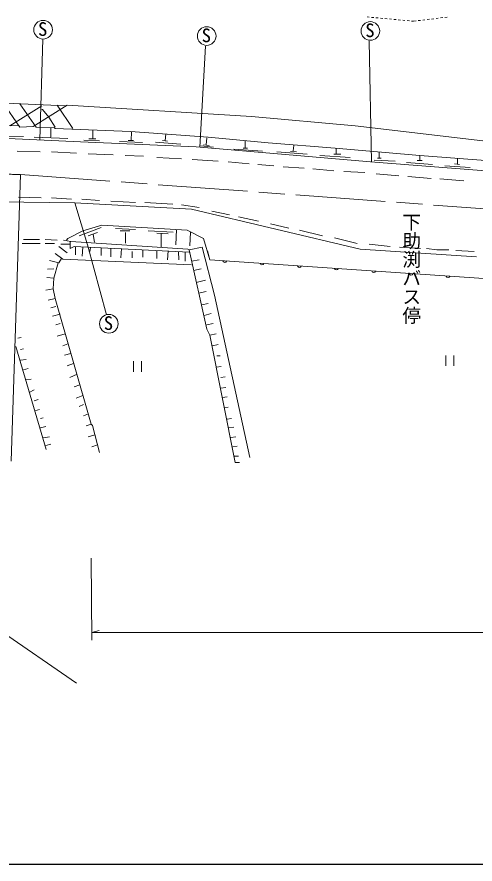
# Model space of a CAD drawing. Units: millimetres, scale not verified. Extents: x 40000 to 680000, y 20000 to 380000.
# Drawn here: x 384794 to 446188, y 205000 to 318527 of the extents above; entities that cross this region are included whole.
import ezdxf
from ezdxf.enums import TextEntityAlignment as Align

# ---------------------------------------------------------------- set-up
doc = ezdxf.new("R2010")
doc.units = ezdxf.units.MM
doc.header["$LTSCALE"] = 1000
doc.linetypes.add('CHAIN', pattern=[18.5, 12, -1.5, 3.5, -1.5])
for name, color, linetype, lineweight in [('M-BGD', 7, 'Continuous', 13), ('M-BMK', 2, 'CHAIN', 13), ('M-STR-HTXT', 7, 'Continuous', 13), ('M-TTL-BAND', 7, 'Continuous', 25)]:
    doc.layers.add(name, color=color, linetype=linetype, lineweight=lineweight)
doc.styles.add('@ＭＳ ゴシック', font='')
doc.styles.add('ＭＳ ゴシック', font='')
doc.styles.get('@ＭＳ ゴシック').set_extended_font_data('@MS Gothic')
doc.styles.get('ＭＳ ゴシック').set_extended_font_data('MS Gothic')

msp = doc.modelspace()

# ---------------------------------------------------------------- linework, layer by layer
at = {"layer": 'M-BGD'}
for p, q in [((431717, 318527), (432016, 318500)), ((432314, 318473), (432613, 318445)), ((432912, 318418), (433211, 318391)), ((433509, 318363), (433808, 318336)), ((434107, 318308), (434406, 318281)), ((434704, 318254), (435003, 318226)), ((435302, 318199), (435601, 318172)), ((435899, 318144), (436198, 318117)), ((436497, 318090), (436796, 318062)), ((437094, 318035), (437393, 318008)), ((437692, 317980), (437946, 317957)), ((437946, 317957), (438283, 317998)), ((438581, 318034), (438879, 318070)), ((439177, 318106), (439475, 318142)), ((439773, 318178), (440070, 318214)), ((440368, 318250), (440666, 318286)), ((440964, 318322), (441262, 318358)), ((441560, 318394), (441857, 318430)), ((442155, 318466), (442453, 318502)), ((388280, 315564), (387861, 302045)), ((410067, 314593), (409307, 301087)), ((431996, 315271), (432328, 299087)), ((375269, 307312), (391356, 306635)), ((382889, 307058), (385175, 303756)), ((388138, 306635), (383820, 303925)), ((385175, 306889), (387376, 303756)), ((386953, 303841), (391525, 306719)), ((390170, 306719), (392287, 303587)), ((391525, 306719), (416248, 305195)), ((388223, 306127), (388138, 306127)), ((389070, 305111), (388223, 306127)), ((389916, 303756), (389070, 305111)), ((416248, 305195), (430133, 303925)), ((373745, 304179), (385006, 303925)), ((385175, 303756), (386953, 303841)), ((387376, 303756), (389832, 303671)), ((389324, 303671), (389324, 302401)), ((389832, 303671), (389916, 303587)), ((389916, 303587), (399992, 303163)), ((394953, 302275), (394964, 303289)), ((399992, 303163), (410406, 302401)), ((430133, 303925), (459936, 300454)), ((380688, 302571), (385683, 302486)), ((383566, 302232), (393303, 301809)), ((387122, 302401), (391610, 302232)), ((393768, 302015), (395843, 301945)), ((394444, 302192), (395385, 302182)), ((400403, 301970), (399717, 301990)), ((400161, 303079), (400108, 302031)), ((404733, 302825), (404648, 301978)), ((410236, 302317), (410152, 301385)), ((410406, 302401), (418449, 301639)), ((393303, 301809), (408797, 301131)), ((398533, 301823), (401608, 301717)), ((403378, 301724), (406765, 301470)), ((404310, 301978), (404987, 301893)), ((408797, 301131), (432165, 299099)), ((409455, 301244), (411140, 301082)), ((409813, 301385), (410575, 301301)), ((415112, 300930), (415705, 300930)), ((415401, 301893), (415401, 301047)), ((418449, 301639), (427424, 300962)), ((421883, 301296), (421821, 300574)), ((427424, 300962), (438769, 299946)), ((427593, 300877), (427593, 300115)), ((384836, 300539), (387884, 300454)), ((389408, 300454), (392795, 300285)), ((394319, 300200), (397706, 300031)), ((399314, 299946), (401770, 299861)), ((417687, 300539), (413877, 300793)), ((419634, 300454), (423698, 300115)), ((422242, 300451), (421459, 300494)), ((425392, 299946), (429456, 299692)), ((427254, 300115), (428186, 300115)), ((433350, 300454), (433350, 299607)), ((438769, 299946), (460020, 298337)), ((438769, 299946), (438769, 299269)), ((403548, 299692), (406850, 299523)), ((408289, 299438), (411760, 299184)), ((413115, 299099), (415909, 298845)), ((417094, 298761), (419211, 298591)), ((432165, 299099), (453840, 297406)), ((432673, 299353), (435467, 299184)), ((433096, 299607), (433604, 299607)), ((436991, 299015), (440462, 298761)), ((438430, 299269), (439108, 299269)), ((442156, 298591), (445542, 298337)), ((443426, 298845), (444103, 298761)), ((443849, 299607), (443849, 298845)), ((420481, 298422), (423275, 298253)), ((424460, 298168), (427254, 297914)), ((428609, 297829), (431403, 297660)), ((432927, 297491), (435975, 297237)), ((385278, 297406), (384014, 258974)), ((437160, 297152), (440293, 296898)), ((441478, 296813), (444696, 296559)), ((385006, 294358), (388054, 294273)), ((389408, 294273), (392118, 294104)), ((393472, 294104), (395843, 293935)), ((392541, 293596), (366464, 293935)), ((392541, 293596), (394234, 288008)), ((408173, 292747), (392541, 293596)), ((397367, 293850), (400669, 293681)), ((401939, 293681), (405664, 293427)), ((406850, 293342), (409224, 292991)), ((430810, 287415), (408173, 292747)), ((410914, 292495), (413284, 291987)), ((396182, 290633), (393642, 289871)), ((407612, 289955), (396182, 290633)), ((414470, 291733), (417179, 291141)), ((418788, 290802), (421243, 290209)), ((393642, 289871), (391610, 288855)), ((393134, 289193), (396097, 290294)), ((395589, 289617), (394319, 289193)), ((400669, 290040), (398007, 290157)), ((398637, 289871), (399907, 289871)), ((399357, 289644), (399357, 288204)), ((402362, 289871), (405749, 289701)), ((403548, 289532), (405072, 289447)), ((406172, 290040), (406088, 288008)), ((409813, 288855), (407612, 289955)), ((408035, 289701), (407950, 287839)), ((422682, 289955), (425730, 289193)), ((385683, 288685), (387800, 288685)), ((388562, 288685), (390170, 288601)), ((392033, 288431), (391017, 288601)), ((391610, 288855), (391440, 288601)), ((391948, 288431), (391948, 287500)), ((392033, 288431), (407696, 287415)), ((394996, 289363), (395184, 288324)), ((404140, 289447), (404140, 287669)), ((427339, 288939), (430387, 288177)), ((385514, 288177), (387884, 288177)), ((388562, 288177), (389832, 288177)), ((390424, 287754), (391525, 286907)), ((390678, 288093), (391948, 288093)), ((391948, 287500), (392456, 287754)), ((392456, 287754), (407866, 286992)), ((392626, 287669), (392626, 286653)), ((393642, 287669), (393557, 286484)), ((394234, 288008), (396774, 278610)), ((394658, 287585), (394573, 287077)), ((396097, 287585), (396097, 286569)), ((397367, 287500), (397367, 286399)), ((398806, 287500), (398722, 286230)), ((401685, 287331), (401685, 286315)), ((403548, 287246), (403548, 286145)), ((407696, 287415), (407866, 287331)), ((407866, 287331), (409621, 287682)), ((407866, 287331), (410236, 276663)), ((409621, 287682), (411252, 281235)), ((446389, 286399), (430810, 287415)), ((431996, 288093), (434790, 287754)), ((436060, 287669), (438854, 287500)), ((439700, 287500), (441055, 287331)), ((441055, 287331), (442664, 287331)), ((443595, 287246), (446050, 287077)), ((389916, 286823), (390932, 286061)), ((390763, 286145), (390424, 285553)), ((400246, 287077), (400246, 286230)), ((405072, 287161), (404987, 285976)), ((406426, 287077), (406511, 285976)), ((407358, 286992), (407358, 285807)), ((410660, 285976), (410321, 287161)), ((390424, 285553), (389154, 285891)), ((389747, 283521), (390340, 285553)), ((390932, 286061), (408204, 285299)), ((409220, 285976), (408204, 285807)), ((389747, 284791), (388900, 284706)), ((409474, 284791), (408458, 284537)), ((388816, 283605), (389747, 283521)), ((389662, 282081), (389747, 283521)), ((410067, 283267), (408797, 282928)), ((389662, 282081), (388646, 281912)), ((389916, 280811), (389662, 282081)), ((410152, 281743), (409136, 281489)), ((389916, 280811), (388985, 280557)), ((394742, 263963), (389916, 280811)), ((411252, 281235), (415994, 259475)), ((390001, 279711), (389324, 279541)), ((410406, 280134), (409559, 279965)), ((390594, 278695), (389578, 278441)), ((410829, 278779), (409898, 278525)), ((390594, 277425), (390001, 277255)), ((411083, 277425), (410236, 277255)), ((391271, 276070), (390170, 275731)), ((410236, 276663), (410660, 275901)), ((411506, 276070), (410660, 275901)), ((410660, 275901), (414046, 258798)), ((385344, 275562), (384921, 275477)), ((384667, 274377), (388731, 260576)), ((385683, 274038), (385260, 273953)), ((391610, 274715), (390932, 274461)), ((411760, 274631), (410998, 274461)), ((386022, 272599), (385260, 272514)), ((392033, 273445), (391186, 273191)), ((411591, 273107), (412014, 273107)), ((442292, 273150), (442292, 271750)), ((443342, 271750), (443342, 273150)), ((386276, 271413), (385683, 271244)), ((392372, 272091), (391525, 271752)), ((400433, 272375), (400433, 270975)), ((401483, 270975), (401483, 272375)), ((412184, 271667), (411506, 271583)), ((392880, 270651), (391864, 270228)), ((412692, 270313), (412099, 270228)), ((386699, 269974), (386022, 269889)), ((393218, 269212), (392456, 268958)), ((387122, 268535), (386445, 268196)), ((412776, 268873), (412099, 268789)), ((387630, 267265), (387122, 267095)), ((393642, 267773), (392710, 267434)), ((412946, 267603), (412353, 267519)), ((387800, 265910), (387207, 265741)), ((393726, 266587), (393134, 266333)), ((413115, 266249), (412607, 266164)), ((388308, 264809), (387969, 264725)), ((394404, 265317), (393726, 265063)), ((413538, 264725), (412946, 264640)), ((388646, 263624), (387969, 263455)), ((394742, 263963), (394065, 263709)), ((394912, 263793), (394742, 263963)), ((395843, 260153), (394912, 263793)), ((413877, 263539), (413200, 263455)), ((389154, 262269), (388308, 262100)), ((395250, 262523), (394319, 262269)), ((414131, 262269), (413454, 262185)), ((389324, 261253), (388646, 261084)), ((395589, 261169), (394827, 260915)), ((414300, 260999), (413708, 260915)), ((413962, 259645), (414470, 259645)), ((414046, 258798), (414639, 258798)), ((376696, 240269), (392782, 229263))]:
    msp.add_line(p, q, dxfattribs=at)
msp.add_lwpolyline([(409813, 288855), (410660, 285976), (463746, 282335), (466201, 285468)], dxfattribs=at)
for centre in [(388300, 316814), (432157, 316644), (410228, 315967), (397109, 277406)]:
    msp.add_circle(centre, 1250, dxfattribs=at)
for centre in [(412658, 285895), (417647, 285553), (422635, 285211), (427623, 284869), (432611, 284527), (437600, 284185), (442588, 283843)]:
    msp.add_arc(centre, 256, 188.75715, 343.39638, dxfattribs=at)
at = {"layer": 'M-BMK'}
msp.add_line((385278, 297406), (464888, 291527), dxfattribs=at)
msp.add_arc((373577, -177554), 475104, 88.58867, 90.9975, dxfattribs=at)
at = {"layer": 'M-STR-HTXT'}
for p, q in [((394742, 246013), (394827, 235007)), ((394819, 236052), (395819, 236320)), ((394819, 236052), (548587, 236052))]:
    msp.add_line(p, q, dxfattribs=at)
at = {"layer": 'M-TTL-BAND'}
msp.add_line((40000, 205000), (579000, 205000), dxfattribs=at)

# ---------------------------------------------------------------- texts
at = {"layer": 'M-BGD', "style": 'ＭＳ ゴシック'}
for p in [(387621, 315440), (409550, 314593), (431478, 315271), (396430, 276032)]:
    msp.add_text('S', height=1833, dxfattribs=at).set_placement(p, align=Align.BOTTOM_LEFT)
at = {"layer": 'M-BGD', "style": '@ＭＳ ゴシック'}
msp.add_text('下助渕バス停', height=1833, rotation=270, dxfattribs=at).set_placement((436208, 292294), align=Align.BOTTOM_LEFT)

doc.saveas('drawing.dxf')
